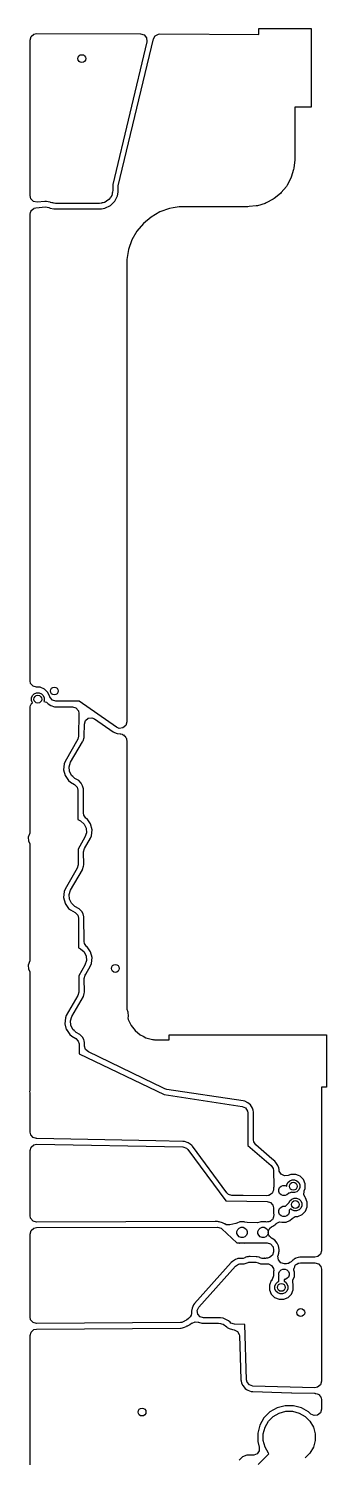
# Model space of a CAD drawing. Extents: x -27.9 to 25.2, y -6.7 to 48.3.
# Drawn here: x 19.56 to 25.24, y 21.01 to 48.29 of the extents above; entities that cross this region are included whole.
import ezdxf

# ---------------------------------------------------------------- set-up
doc = ezdxf.new("R2010")
doc.units = 0
doc.layers.add('BLACK', color=7, linetype='CONTINUOUS')

msp = doc.modelspace()

# ---------------------------------------------------------------- linework, layer by layer
at = {"layer": 'BLACK', "linetype": 'CONTINUOUS'}
for p, q in [((23.952171, 48.174898), (23.952171, 48.285042)), ((23.952171, 48.285042), (24.952171, 48.285042)), ((24.952171, 48.285042), (24.952171, 46.785042)), ((19.584832, 48.066193), (19.604517, 48.133232)), ((19.584832, 45.095068), (19.584832, 48.066193)), ((19.604517, 48.133232), (19.657321, 48.178987)), ((19.657321, 48.178987), (19.709276, 48.190192)), ((19.709276, 48.190192), (21.696319, 48.183029)), ((21.816467, 48.030176), (21.165677, 45.310211)), ((21.269833, 45.285267), (21.940085, 48.086573)), ((21.696319, 48.183029), (21.763286, 48.163103)), ((21.763286, 48.163103), (21.80885, 48.110135)), ((21.80885, 48.110135), (21.818544, 48.040941)), ((21.818544, 48.040941), (21.816467, 48.030176)), ((21.940085, 48.086573), (21.974827, 48.147188)), ((21.974827, 48.147188), (22.036828, 48.1794)), ((22.036828, 48.1794), (22.061119, 48.181714)), ((22.061119, 48.181714), (23.952171, 48.174898)), ((24.952171, 46.785042), (24.639205, 46.785042)), ((24.639205, 46.785042), (24.639205, 45.78819)), ((24.618365, 45.594929), (24.574262, 45.449565)), ((24.623108, 45.618768), (24.618365, 45.594929)), ((24.638607, 45.776028), (24.623108, 45.618768)), ((24.639205, 45.78819), (24.638607, 45.776028)), ((21.165672, 45.310185), (21.164332, 45.302658)), ((21.164332, 45.302658), (21.164332, 45.196502)), ((21.165677, 45.310211), (21.165672, 45.310185)), ((21.266431, 45.25643), (21.269833, 45.285267)), ((24.493347, 45.293139), (24.479843, 45.272929)), ((24.56496, 45.42711), (24.493347, 45.293139)), ((24.574262, 45.449565), (24.56496, 45.42711)), ((19.601686, 45.032652), (19.584832, 45.095068)), ((19.65244, 44.984633), (19.601686, 45.032652)), ((21.091109, 45.019725), (21.047932, 44.990876)), ((21.119954, 45.062897), (21.091109, 45.019725)), ((21.125569, 45.070759), (21.119954, 45.062897)), ((21.126551, 45.072769), (21.125569, 45.070759)), ((21.145302, 45.100831), (21.126551, 45.072769)), ((21.15166, 45.1328), (21.145302, 45.100831)), ((21.155685, 45.145823), (21.15166, 45.1328)), ((21.158035, 45.161951), (21.155685, 45.145823)), ((21.158365, 45.166504), (21.158035, 45.161951)), ((21.164332, 45.196502), (21.158365, 45.166504)), ((21.204852, 44.989077), (21.230699, 45.041948)), ((21.230699, 45.041948), (21.256461, 45.094646)), ((21.256461, 45.094646), (21.266432, 45.163083)), ((21.266432, 45.163083), (21.266431, 45.25643)), ((24.228651, 45.028445), (24.094684, 44.956833)), ((24.24886, 45.041948), (24.228651, 45.028445)), ((24.366286, 45.138318), (24.24886, 45.041948)), ((24.383474, 45.155505), (24.366286, 45.138318)), ((24.479843, 45.272929), (24.383474, 45.155505)), ((19.584832, 44.738216), (19.585622, 44.740909)), ((19.58495, 44.743635), (19.59541, 44.774242)), ((19.585622, 44.740909), (19.58495, 44.743635)), ((19.59541, 44.774242), (19.604517, 44.805255)), ((19.604517, 44.805255), (19.606637, 44.807093)), ((19.606637, 44.807093), (19.607546, 44.80975)), ((19.607546, 44.80975), (19.632895, 44.829846)), ((19.632895, 44.829846), (19.657321, 44.85101)), ((19.721098, 44.971676), (19.65244, 44.984633)), ((19.657321, 44.85101), (19.660769, 44.851942)), ((19.660769, 44.851942), (19.662299, 44.853154)), ((19.662299, 44.853154), (19.696558, 44.861607)), ((19.696558, 44.861607), (19.878485, 44.879693)), ((19.867887, 44.986269), (19.721098, 44.971676)), ((19.897424, 44.985105), (19.867887, 44.986269)), ((19.878485, 44.879693), (19.945211, 44.867702)), ((19.89743, 44.985104), (19.897424, 44.985105)), ((19.964142, 44.973116), (19.89743, 44.985104)), ((19.945211, 44.867702), (19.972476, 44.854373)), ((19.964155, 44.973113), (19.964142, 44.973116)), ((19.970347, 44.971087), (19.964155, 44.973113)), ((19.978661, 44.965532), (19.970347, 44.971087)), ((19.972476, 44.854373), (20.040913, 44.844402)), ((20.003144, 44.960662), (19.978661, 44.965532)), ((20.023225, 44.955211), (20.003144, 44.960662)), ((20.038364, 44.953005), (20.023225, 44.955211)), ((20.039777, 44.952799), (20.038364, 44.953005)), ((20.044335, 44.952469), (20.039777, 44.952799)), ((20.040913, 44.844402), (20.94775, 44.844403)), ((20.074332, 44.946502), (20.044335, 44.952469)), ((20.914332, 44.946502), (20.074332, 44.946502)), ((20.944329, 44.952469), (20.914332, 44.946502)), ((20.948884, 44.952799), (20.944329, 44.952469)), ((20.94775, 44.844403), (21.016188, 44.854373)), ((20.965012, 44.955149), (20.948884, 44.952799)), ((20.979831, 44.959531), (20.965012, 44.955149)), ((21.010003, 44.965532), (20.979831, 44.959531)), ((21.038068, 44.984285), (21.010003, 44.965532)), ((21.016188, 44.854373), (21.121758, 44.905983)), ((21.040076, 44.985266), (21.038068, 44.984285)), ((21.047932, 44.990876), (21.040076, 44.985266)), ((21.121758, 44.905983), (21.204851, 44.989076)), ((21.204851, 44.989076), (21.204852, 44.989077)), ((22.06498, 44.783234), (21.89823, 44.686955)), ((22.064985, 44.783236), (22.06498, 44.783234)), ((22.245916, 44.8491), (22.064985, 44.783236)), ((22.245918, 44.849101), (22.245916, 44.8491)), ((22.24592, 44.849101), (22.245918, 44.849101)), ((22.316815, 44.861607), (22.24592, 44.849101)), ((22.435541, 44.882551), (22.316815, 44.861607)), ((22.435544, 44.882551), (22.435541, 44.882551)), ((22.499937, 44.882558), (22.435544, 44.882551)), ((22.500258, 44.882588), (22.499937, 44.882558)), ((22.53182, 44.882588), (22.500258, 44.882588)), ((22.558749, 44.88259), (22.53182, 44.882588)), ((22.558752, 44.882588), (22.558749, 44.88259)), ((23.733633, 44.882588), (22.558752, 44.882588)), ((23.745793, 44.883186), (23.733633, 44.882588)), ((23.76833, 44.885408), (23.745793, 44.883186)), ((23.903024, 44.898683), (23.76833, 44.885408)), ((23.926862, 44.903426), (23.903024, 44.898683)), ((24.072229, 44.94753), (23.926862, 44.903426)), ((24.094684, 44.956833), (24.072229, 44.94753)), ((19.584832, 35.832602), (19.584832, 44.738216)), ((21.750723, 44.563182), (21.626954, 44.415688)), ((21.750729, 44.563188), (21.750723, 44.563182)), ((21.898226, 44.686953), (21.750729, 44.563188)), ((21.89823, 44.686955), (21.898226, 44.686953)), ((21.530667, 44.248935), (21.464797, 44.068001)), ((21.530668, 44.248937), (21.530667, 44.248935)), ((21.626954, 44.415688), (21.530668, 44.248937)), ((21.464797, 44.068), (21.431341, 43.878381)), ((21.464797, 44.068001), (21.464797, 44.068)), ((21.43133, 43.782087), (21.431325, 43.738346)), ((21.431325, 43.738346), (21.43133, 43.738309)), ((21.431332, 43.802085), (21.43133, 43.802079)), ((21.43133, 43.802079), (21.43133, 43.782113)), ((21.43133, 43.782113), (21.43133, 43.782087)), ((21.43133, 43.738309), (21.43133, 35.046436)), ((21.431341, 43.878377), (21.431332, 43.802085)), ((21.431341, 43.878381), (21.431341, 43.87838)), ((21.431341, 43.87838), (21.431341, 43.878377)), ((19.596038, 35.781091), (19.584832, 35.832602)), ((19.641793, 35.728287), (19.596038, 35.781091)), ((19.611734, 35.505888), (19.630398, 35.550948)), ((19.611734, 35.457116), (19.611734, 35.505888)), ((19.630398, 35.550948), (19.664886, 35.585436)), ((19.708832, 35.708602), (19.641793, 35.728287)), ((19.664886, 35.585436), (19.709946, 35.6041)), ((19.779505, 35.708602), (19.708832, 35.708602)), ((19.709946, 35.6041), (19.758718, 35.6041)), ((19.758718, 35.6041), (19.803778, 35.585436)), ((19.779506, 35.708602), (19.779505, 35.708602)), ((19.862974, 35.674028), (19.779506, 35.708602)), ((19.803778, 35.585436), (19.838266, 35.550948)), ((19.838266, 35.550948), (19.85693, 35.505888)), ((19.85693, 35.505888), (19.85693, 35.457116)), ((19.926858, 35.610144), (19.862974, 35.674028)), ((19.961432, 35.526675), (19.926858, 35.610144)), ((19.965005, 35.518049), (19.961432, 35.526675)), ((19.966772, 35.513991), (19.965005, 35.518049)), ((20.012527, 35.461187), (19.966772, 35.513991)), ((19.584832, 35.317502), (19.587382, 35.326188)), ((19.584832, 32.932267), (19.584832, 35.317502)), ((19.586094, 35.335149), (19.597072, 35.35919)), ((19.587382, 35.326188), (19.586094, 35.335149)), ((19.597072, 35.35919), (19.604517, 35.384541)), ((19.604517, 35.384541), (19.611357, 35.390469)), ((19.611357, 35.390469), (19.615119, 35.398705)), ((19.630398, 35.412056), (19.611734, 35.457116)), ((19.615119, 35.398705), (19.632547, 35.409907)), ((19.632547, 35.409907), (19.630398, 35.412056)), ((19.85693, 35.457116), (19.848378, 35.43647)), ((19.848378, 35.43647), (19.89828, 35.421817)), ((19.89828, 35.421817), (19.924955, 35.398703)), ((19.924955, 35.398703), (19.931582, 35.391055)), ((19.931582, 35.391055), (19.931583, 35.391054)), ((19.931583, 35.391054), (19.931586, 35.391051)), ((19.931586, 35.391051), (19.982353, 35.358426)), ((19.982353, 35.358426), (20.049392, 35.338741)), ((20.079566, 35.441502), (20.012527, 35.461187)), ((20.049392, 35.338741), (20.079566, 35.334402)), ((20.521832, 35.441502), (20.079566, 35.441502)), ((20.079566, 35.334402), (20.394746, 35.334402)), ((20.394746, 35.334402), (20.461785, 35.314717)), ((20.461785, 35.314717), (20.50754, 35.261913)), ((20.50754, 35.261913), (20.518735, 35.208752)), ((20.518735, 35.208752), (20.512982, 34.776441)), ((20.521833, 35.441502), (20.521832, 35.441502)), ((21.236548, 34.944623), (20.521833, 35.441502)), ((20.620073, 34.775016), (20.623134, 35.005069)), ((20.623134, 35.005069), (20.643709, 35.071839)), ((20.643709, 35.071839), (20.697117, 35.116887)), ((20.697117, 35.116887), (20.766402, 35.125909)), ((20.766402, 35.125909), (20.817903, 35.105231)), ((20.817903, 35.105231), (21.175413, 34.856686)), ((21.289683, 34.923698), (21.236548, 34.944623)), ((21.358841, 34.933642), (21.289683, 34.923698)), ((21.411645, 34.979397), (21.358841, 34.933642)), ((21.43133, 35.046436), (21.411645, 34.979397)), ((20.49638, 34.716092), (20.252891, 34.294352)), ((20.36047, 34.276486), (20.58547, 34.666198)), ((20.512982, 34.776441), (20.49638, 34.716092)), ((20.58547, 34.666198), (20.59539, 34.67751)), ((20.59539, 34.67751), (20.599644, 34.687684)), ((20.599644, 34.687684), (20.616246, 34.748033)), ((20.616246, 34.748033), (20.620073, 34.775016)), ((21.175413, 34.856686), (21.197305, 34.844972)), ((21.197305, 34.844972), (21.25044, 34.824047)), ((21.25044, 34.824047), (21.304926, 34.817688)), ((21.304926, 34.817688), (21.318681, 34.819666)), ((21.318681, 34.819666), (21.342515, 34.812613)), ((21.342515, 34.812613), (21.356698, 34.803456)), ((21.356698, 34.803456), (21.372964, 34.798916)), ((21.372964, 34.798916), (21.385446, 34.784896)), ((21.385446, 34.784896), (21.401214, 34.774715)), ((21.401214, 34.774715), (21.408196, 34.759341)), ((21.408196, 34.759341), (21.419423, 34.74673)), ((21.419423, 34.74673), (21.424803, 34.722774)), ((21.424803, 34.722774), (21.430105, 34.711099)), ((21.430105, 34.711099), (21.429049, 34.703866)), ((21.429049, 34.703866), (21.43133, 34.69371)), ((21.43133, 34.69371), (21.43133, 34.351894)), ((20.234496, 34.249949), (20.224443, 34.135039)), ((20.224443, 34.135039), (20.254298, 34.023617)), ((20.234498, 34.249957), (20.234496, 34.249949)), ((20.252881, 34.294333), (20.234498, 34.249957)), ((20.252891, 34.294352), (20.252881, 34.294333)), ((20.33225, 34.193355), (20.36047, 34.276486)), ((20.337992, 34.105752), (20.33225, 34.193355)), ((20.376821, 34.027015), (20.337992, 34.105752)), ((21.43133, 34.351894), (21.436414, 34.274329)), ((21.436414, 34.274329), (21.43133, 34.259353)), ((21.43133, 34.259353), (21.43133, 31.909554)), ((20.254298, 34.023617), (20.320463, 33.929124)), ((20.320463, 33.929124), (20.358579, 33.899875)), ((20.358579, 33.899875), (20.437274, 33.854441)), ((20.400884, 34.005913), (20.376821, 34.027015)), ((20.411475, 33.994628), (20.400884, 34.005913)), ((20.415746, 33.992879), (20.411475, 33.994628)), ((20.442826, 33.969131), (20.415746, 33.992879)), ((20.437274, 33.854441), (20.485489, 33.803874)), ((20.516405, 33.92665), (20.442826, 33.969131)), ((20.562999, 33.877783), (20.516405, 33.92665)), ((20.563004, 33.877777), (20.562999, 33.877783)), ((20.589735, 33.828433), (20.563004, 33.877777)), ((20.589735, 33.828432), (20.589735, 33.828433)), ((20.603509, 33.769963), (20.589735, 33.828432)), ((20.485489, 33.803874), (20.499263, 33.745405)), ((20.499263, 33.745405), (20.496831, 33.562655)), ((20.496831, 33.562655), (20.498771, 33.186274)), ((20.606354, 33.74398), (20.603509, 33.769963)), ((20.60394, 33.561163), (20.603948, 33.563237)), ((20.60524, 33.308877), (20.60394, 33.561163)), ((20.603948, 33.563237), (20.606354, 33.74398)), ((20.612548, 33.267574), (20.60524, 33.308877)), ((20.498771, 33.186274), (20.550838, 33.156213)), ((20.550838, 33.156213), (20.616843, 33.098329)), ((20.653749, 33.211147), (20.612548, 33.267574)), ((20.616843, 33.098329), (20.655672, 33.019592)), ((20.673201, 33.19622), (20.653749, 33.211147)), ((20.655672, 33.019592), (20.661414, 32.931989)), ((20.739365, 33.101729), (20.673201, 33.19622)), ((20.76922, 32.990306), (20.739365, 33.101729)), ((19.55725, 32.851015), (19.584832, 32.932267)), ((19.562992, 32.763412), (19.55725, 32.851015)), ((19.584832, 32.719126), (19.562992, 32.763412)), ((20.633194, 32.848858), (20.501684, 32.621077)), ((20.625665, 32.63162), (20.740774, 32.830995)), ((20.661414, 32.931989), (20.633194, 32.848858)), ((20.740774, 32.830995), (20.740777, 32.831)), ((20.740777, 32.831), (20.759167, 32.875392)), ((20.759167, 32.875392), (20.76922, 32.990306)), ((19.584832, 30.489927), (19.584832, 32.719126)), ((20.501684, 32.621077), (20.503239, 32.3195)), ((20.609054, 32.568981), (20.625665, 32.63162)), ((20.610338, 32.320052), (20.609054, 32.568981)), ((20.486629, 32.256862), (20.252885, 31.852)), ((20.36047, 31.834146), (20.58547, 32.223858)), ((20.503239, 32.3195), (20.486629, 32.256862)), ((20.58547, 32.223858), (20.589983, 32.229005)), ((20.589983, 32.229005), (20.590151, 32.229411)), ((20.590151, 32.229411), (20.606761, 32.292049)), ((20.606761, 32.292049), (20.610338, 32.320052)), ((20.234496, 31.807609), (20.224443, 31.692699)), ((20.224443, 31.692699), (20.253372, 31.584733)), ((20.234498, 31.807617), (20.234496, 31.807609)), ((20.252881, 31.851993), (20.234498, 31.807617)), ((20.252885, 31.852), (20.252881, 31.851993)), ((20.33225, 31.751015), (20.36047, 31.834146)), ((20.337992, 31.663412), (20.33225, 31.751015)), ((20.376821, 31.584675), (20.337992, 31.663412)), ((21.43133, 31.909554), (21.436414, 31.831989)), ((21.436414, 31.831989), (21.43133, 31.817013)), ((21.43133, 31.817013), (21.43133, 29.561293)), ((20.253372, 31.584733), (20.254299, 31.581275)), ((20.254299, 31.581275), (20.320463, 31.486784)), ((20.320463, 31.486784), (20.358583, 31.457533)), ((20.358583, 31.457533), (20.446496, 31.406777)), ((20.400878, 31.563578), (20.376821, 31.584675)), ((20.411471, 31.552291), (20.400878, 31.563578)), ((20.415744, 31.550541), (20.411471, 31.552291)), ((20.442826, 31.526791), (20.415744, 31.550541)), ((20.525629, 31.478985), (20.442826, 31.526791)), ((20.446496, 31.406777), (20.494711, 31.356211)), ((20.572223, 31.430119), (20.525629, 31.478985)), ((20.598727, 31.381729), (20.572223, 31.430119)), ((20.61251, 31.325547), (20.598727, 31.381729)), ((20.494711, 31.356211), (20.508494, 31.300029)), ((20.508494, 31.300029), (20.511398, 30.736644)), ((20.615593, 31.300581), (20.61251, 31.325547)), ((20.617777, 30.876773), (20.615593, 31.300581)), ((20.61788, 30.856842), (20.617777, 30.876773)), ((20.625188, 30.815536), (20.61788, 30.856842)), ((20.511398, 30.736644), (20.550838, 30.713873)), ((20.550838, 30.713873), (20.616843, 30.655989)), ((20.616843, 30.655989), (20.655672, 30.577252)), ((20.666388, 30.759108), (20.625188, 30.815536)), ((20.655672, 30.577252), (20.661414, 30.489649)), ((20.673201, 30.75388), (20.666388, 30.759108)), ((20.739365, 30.659389), (20.673201, 30.75388)), ((20.76922, 30.547966), (20.739365, 30.659389)), ((19.55725, 30.408675), (19.584832, 30.489927)), ((19.562992, 30.321072), (19.55725, 30.408675)), ((19.584832, 30.276786), (19.562992, 30.321072)), ((20.633194, 30.406518), (20.514162, 30.200349)), ((20.661414, 30.489649), (20.633194, 30.406518)), ((20.651013, 30.233184), (20.740777, 30.38866)), ((20.740777, 30.38866), (20.742008, 30.39163)), ((20.742008, 30.39163), (20.759165, 30.433048)), ((20.759165, 30.433048), (20.759167, 30.433052)), ((20.759167, 30.433052), (20.76922, 30.547966)), ((19.584832, 28.008622), (19.584832, 30.276786)), ((20.514162, 30.200349), (20.515761, 29.890227)), ((20.621532, 30.148255), (20.638143, 30.210893)), ((20.62286, 29.890779), (20.621532, 30.148255)), ((20.638143, 30.210893), (20.651013, 30.233184)), ((20.499151, 29.827589), (20.277885, 29.44434)), ((20.38547, 29.426486), (20.603926, 29.804864)), ((20.515761, 29.890227), (20.499151, 29.827589)), ((20.603926, 29.804864), (20.619283, 29.862776)), ((20.619283, 29.862776), (20.62286, 29.890779)), ((21.43133, 29.561293), (21.455672, 29.511932)), ((21.455672, 29.511932), (21.461414, 29.424329)), ((20.259496, 29.399949), (20.249443, 29.285039)), ((20.249443, 29.285039), (20.278035, 29.178332)), ((20.259498, 29.399957), (20.259496, 29.399949)), ((20.277881, 29.444333), (20.259498, 29.399957)), ((20.277885, 29.44434), (20.277881, 29.444333)), ((20.35725, 29.343355), (20.38547, 29.426486)), ((20.362992, 29.255752), (20.35725, 29.343355)), ((20.401821, 29.177015), (20.362992, 29.255752)), ((21.461414, 29.424329), (21.453225, 29.400207)), ((21.453225, 29.400207), (21.46031, 29.368386)), ((21.46031, 29.368386), (21.460311, 29.368383)), ((21.460311, 29.368383), (21.460312, 29.368381)), ((21.460312, 29.368381), (21.513691, 29.254463)), ((21.513691, 29.254463), (21.590555, 29.154871)), ((20.278035, 29.178332), (20.279299, 29.173615)), ((20.279299, 29.173615), (20.345463, 29.079124)), ((20.345463, 29.079124), (20.383583, 29.049873)), ((20.383583, 29.049873), (20.458869, 29.006407)), ((20.425878, 29.155918), (20.401821, 29.177015)), ((20.436471, 29.144631), (20.425878, 29.155918)), ((20.440743, 29.142882), (20.436471, 29.144631)), ((20.467826, 29.119131), (20.440743, 29.142882)), ((20.458869, 29.006407), (20.507084, 28.955841)), ((20.538002, 29.078615), (20.467826, 29.119131)), ((20.507084, 28.955841), (20.520867, 28.89966)), ((20.584596, 29.029749), (20.538002, 29.078615)), ((20.6111, 28.981359), (20.584596, 29.029749)), ((20.616671, 28.95865), (20.6111, 28.981359)), ((20.624884, 28.925172), (20.616671, 28.95865)), ((20.627966, 28.900214), (20.624884, 28.925172)), ((21.590555, 29.154871), (21.687229, 29.074367)), ((21.687229, 29.074367), (21.687233, 29.074365)), ((21.687233, 29.074365), (21.687236, 29.074363)), ((21.687236, 29.074363), (21.743159, 29.045585)), ((21.743159, 29.045585), (21.799089, 29.016802)), ((21.799089, 29.016802), (21.920788, 28.984927)), ((21.920788, 28.984927), (21.932092, 28.984495)), ((21.932092, 28.984495), (21.952016, 28.980126)), ((21.952016, 28.980126), (21.952362, 28.981864)), ((21.952362, 28.981864), (21.964339, 28.979481)), ((21.964339, 28.979481), (21.964341, 28.979481)), ((21.964341, 28.979481), (22.244777, 28.979481)), ((22.244777, 28.979481), (22.244777, 29.076232)), ((22.244777, 29.076232), (25.244777, 29.076232)), ((25.244777, 29.076232), (25.244777, 28.076232)), ((20.520867, 28.89966), (20.521831, 28.712673)), ((20.521831, 28.712673), (20.521832, 28.712672)), ((20.521832, 28.712672), (22.144332, 27.931502)), ((20.627966, 28.900208), (20.627966, 28.900214)), ((20.628186, 28.85762), (20.627966, 28.900208)), ((20.646529, 28.793351), (20.628186, 28.85762)), ((20.698393, 28.746533), (20.646529, 28.793351)), ((21.948206, 28.144796), (20.698393, 28.746533)), ((22.095428, 28.073914), (21.948206, 28.144796)), ((19.58225, 28.001015), (19.584832, 28.008622)), ((19.584832, 27.961623), (19.58225, 28.001015)), ((19.584832, 27.218442), (19.584832, 27.961623)), ((22.15934, 28.043143), (22.095428, 28.073914)), ((22.144332, 27.931502), (23.638726, 27.707343)), ((22.194737, 28.03224), (22.15934, 28.043143)), ((23.654606, 27.81326), (22.194737, 28.03224)), ((25.150646, 28.073914), (25.150215, 24.952461)), ((25.244777, 28.076232), (25.150532, 28.076232)), ((25.150532, 28.076232), (25.150646, 28.073914)), ((23.638726, 27.707343), (23.702104, 27.677932)), ((23.654628, 27.813255), (23.654606, 27.81326)), ((23.683802, 27.804495), (23.654628, 27.813255)), ((23.683806, 27.804494), (23.683802, 27.804495)), ((23.747184, 27.775083), (23.683806, 27.804494)), ((23.702104, 27.677932), (23.73952, 27.618925)), ((23.73952, 27.618925), (23.744332, 27.584715)), ((23.744332, 27.584715), (23.744332, 26.961502)), ((23.747185, 27.775082), (23.747184, 27.775083)), ((23.747187, 27.775081), (23.747185, 27.775082)), ((23.792553, 27.735285), (23.747187, 27.775081)), ((23.829969, 27.676278), (23.792553, 27.735285)), ((23.845576, 27.633843), (23.829969, 27.676278)), ((23.850388, 27.599633), (23.845576, 27.633843)), ((23.85108, 27.589741), (23.850388, 27.599633)), ((23.851431, 27.584735), (23.85108, 27.589741)), ((23.851432, 27.58471), (23.851431, 27.584735)), ((23.851432, 27.067793), (23.851432, 27.58471)), ((19.597971, 27.162891), (19.584832, 27.218442)), ((19.645603, 27.111774), (19.597971, 27.162891)), ((19.709903, 27.095391), (19.645603, 27.111774)), ((19.709888, 27.094592), (19.709903, 27.095391)), ((19.713301, 27.094526), (19.709888, 27.094592)), ((19.71331, 27.094523), (19.713301, 27.094526)), ((19.713344, 27.094525), (19.71331, 27.094523)), ((21.985904, 27.049965), (19.713344, 27.094525)), ((22.505355, 27.039779), (21.985904, 27.049965)), ((22.505359, 27.039779), (22.505355, 27.039779)), ((22.505364, 27.039778), (22.505359, 27.039779)), ((22.535433, 27.034851), (22.505364, 27.039778)), ((22.535443, 27.034849), (22.535433, 27.034851)), ((22.602072, 27.013858), (22.535443, 27.034849)), ((22.602082, 27.013853), (22.602072, 27.013858)), ((22.643909, 26.989116), (22.602082, 27.013853)), ((23.856644, 27.03222), (23.851432, 27.067793)), ((23.894734, 26.973645), (23.856644, 27.03222)), ((19.584832, 26.863469), (19.604517, 26.930508)), ((19.584832, 25.623206), (19.584832, 26.863469)), ((19.604517, 26.930508), (19.657321, 26.976263)), ((19.657321, 26.976263), (19.71126, 26.987445)), ((19.71126, 26.987445), (22.503255, 26.9327)), ((22.503255, 26.9327), (22.569895, 26.911705)), ((22.569895, 26.911705), (22.600601, 26.882347)), ((22.600601, 26.882347), (23.324331, 25.901502)), ((22.643909, 26.989115), (22.643909, 26.989116)), ((22.674607, 26.959765), (22.643909, 26.989115)), ((22.67461, 26.959762), (22.674607, 26.959765)), ((22.686779, 26.945937), (22.67461, 26.959762)), ((23.342165, 26.057716), (22.686779, 26.945937)), ((23.744332, 26.961502), (24.191904, 26.577869)), ((24.203514, 26.708976), (23.894734, 26.973645)), ((24.191904, 26.577869), (24.229994, 26.519294)), ((24.261604, 26.659185), (24.203514, 26.708976)), ((24.229994, 26.519294), (24.235191, 26.485628)), ((24.235191, 26.485628), (24.239792, 26.186563)), ((24.28169, 26.636255), (24.261604, 26.659185)), ((24.31978, 26.57768), (24.28169, 26.636255)), ((24.33584, 26.535633), (24.31978, 26.57768)), ((24.341037, 26.501967), (24.33584, 26.535633)), ((24.34193, 26.491392), (24.341037, 26.501967)), ((24.345342, 26.471162), (24.34193, 26.491392)), ((24.380994, 26.411073), (24.345342, 26.471162)), ((24.378775, 26.184649), (24.414823, 26.199581)), ((24.443473, 26.379798), (24.380994, 26.411073)), ((24.414823, 26.199581), (24.453841, 26.199581)), ((24.512943, 26.387267), (24.443473, 26.379798)), ((24.453841, 26.199581), (24.489889, 26.184649)), ((24.490632, 26.207382), (24.509296, 26.252442)), ((24.490632, 26.183906), (24.490632, 26.207382)), ((24.509296, 26.252442), (24.543784, 26.28693)), ((24.568055, 26.410096), (24.512943, 26.387267)), ((24.543784, 26.28693), (24.588844, 26.305594)), ((24.568057, 26.410096), (24.568055, 26.410096)), ((24.658403, 26.410096), (24.568057, 26.410096)), ((24.588844, 26.305594), (24.637616, 26.305594)), ((24.637616, 26.305594), (24.682676, 26.28693)), ((24.658404, 26.410096), (24.658403, 26.410096)), ((24.713517, 26.387267), (24.658404, 26.410096)), ((24.682676, 26.28693), (24.717164, 26.252442)), ((24.741872, 26.375522), (24.713517, 26.387267)), ((24.717164, 26.252442), (24.735828, 26.207382)), ((24.735828, 26.207382), (24.735828, 26.15861)), ((24.805756, 26.311638), (24.741872, 26.375522)), ((24.84033, 26.228169), (24.805756, 26.311638)), ((24.84033, 26.137823), (24.84033, 26.228169)), ((23.373774, 26.027758), (23.342165, 26.057716)), ((23.440595, 26.007346), (23.373774, 26.027758)), ((23.609791, 26.005507), (23.440595, 26.007346)), ((23.614823, 26.003423), (23.609791, 26.005507)), ((23.653841, 26.003423), (23.614823, 26.003423)), ((23.657617, 26.004988), (23.653841, 26.003423)), ((24.106884, 26.000104), (23.657617, 26.004988)), ((24.132572, 26.005547), (24.106884, 26.000104)), ((24.145345, 26.005781), (24.132572, 26.005547)), ((24.150752, 26.009399), (24.145345, 26.005781)), ((24.159743, 26.011303), (24.150752, 26.009399)), ((24.18054, 26.029325), (24.159743, 26.011303)), ((24.20342, 26.044629), (24.18054, 26.029325)), ((24.206572, 26.051881), (24.20342, 26.044629)), ((24.212547, 26.057058), (24.206572, 26.051881)), ((24.2203, 26.083464), (24.212547, 26.057058)), ((24.231273, 26.108706), (24.2203, 26.083464)), ((24.232232, 26.116373), (24.231273, 26.108706)), ((24.23677, 26.15266), (24.232232, 26.141702)), ((24.232232, 26.141702), (24.232232, 26.116373)), ((24.238848, 26.169265), (24.23677, 26.15266)), ((24.239792, 26.186563), (24.238848, 26.169265)), ((24.336253, 26.121011), (24.351185, 26.157059)), ((24.336253, 26.081993), (24.336253, 26.121011)), ((24.351185, 26.045945), (24.336253, 26.081993)), ((24.351185, 26.157059), (24.378775, 26.184649)), ((24.378775, 26.018355), (24.351185, 26.045945)), ((24.414823, 26.003423), (24.378775, 26.018355)), ((24.453841, 26.003423), (24.414823, 26.003423)), ((24.489889, 26.018355), (24.453841, 26.003423)), ((24.489889, 26.184649), (24.490632, 26.183906)), ((24.517479, 26.045945), (24.489889, 26.018355)), ((24.519449, 26.050702), (24.517479, 26.045945)), ((24.531736, 26.050702), (24.519449, 26.050702)), ((24.551176, 26.054569), (24.531736, 26.050702)), ((24.54792, 25.902967), (24.582408, 25.937455)), ((24.567657, 26.065581), (24.551176, 26.054569)), ((24.570197, 26.068122), (24.567657, 26.065581)), ((24.588844, 26.060398), (24.570197, 26.068122)), ((24.582408, 25.937455), (24.627468, 25.956119)), ((24.637616, 26.060398), (24.588844, 26.060398)), ((24.627468, 25.956119), (24.67624, 25.956119)), ((24.682676, 26.079062), (24.637616, 26.060398)), ((24.67624, 25.956119), (24.7213, 25.937455)), ((24.717164, 26.11355), (24.682676, 26.079062)), ((24.735828, 26.15861), (24.717164, 26.11355)), ((24.7213, 25.937455), (24.755788, 25.902967)), ((24.815168, 26.019213), (24.820152, 26.088905)), ((24.839925, 25.973874), (24.815168, 26.019213)), ((24.820152, 26.088905), (24.821752, 26.092975)), ((24.821752, 26.092975), (24.84033, 26.137823)), ((24.837595, 25.972317), (24.839925, 25.973874)), ((24.844379, 25.962164), (24.837595, 25.972317)), ((24.84438, 25.962163), (24.844379, 25.962164)), ((24.878954, 25.878694), (24.84438, 25.962163)), ((23.324331, 25.901502), (23.334982, 25.901387)), ((23.334982, 25.901387), (24.112571, 25.892935)), ((24.112571, 25.892935), (24.17939, 25.872523)), ((24.17939, 25.872523), (24.224569, 25.819225)), ((24.224569, 25.819225), (24.235188, 25.771794)), ((24.235688, 25.750047), (24.232232, 25.741702)), ((24.232232, 25.741702), (24.232232, 25.661302)), ((24.232232, 25.661302), (24.238053, 25.647248)), ((24.235188, 25.771794), (24.235688, 25.750047)), ((24.238053, 25.647248), (24.238587, 25.624066)), ((24.336253, 25.721011), (24.351185, 25.757059)), ((24.336253, 25.681993), (24.336253, 25.721011)), ((24.351185, 25.645945), (24.336253, 25.681993)), ((24.351185, 25.757059), (24.378775, 25.784649)), ((24.378775, 25.618355), (24.351185, 25.645945)), ((24.378775, 25.784649), (24.414823, 25.799581)), ((24.414823, 25.799581), (24.453841, 25.799581)), ((24.453841, 25.799581), (24.458598, 25.797611)), ((24.458598, 25.797611), (24.528335, 25.867347)), ((24.517479, 25.645945), (24.489889, 25.618355)), ((24.532411, 25.681993), (24.517479, 25.645945)), ((24.528335, 25.867347), (24.535014, 25.871811)), ((24.558333, 25.753662), (24.53044, 25.725769)), ((24.53044, 25.725769), (24.532411, 25.721011)), ((24.532411, 25.721011), (24.532411, 25.681993)), ((24.535014, 25.871811), (24.54792, 25.902967)), ((24.582408, 25.729587), (24.558333, 25.753662)), ((24.627468, 25.710923), (24.582408, 25.729587)), ((24.67624, 25.710923), (24.627468, 25.710923)), ((24.7213, 25.729587), (24.67624, 25.710923)), ((24.755788, 25.764075), (24.7213, 25.729587)), ((24.755788, 25.902967), (24.774452, 25.857907)), ((24.774452, 25.809135), (24.755788, 25.764075)), ((24.774452, 25.857907), (24.774452, 25.809135)), ((24.780496, 25.640995), (24.84438, 25.704879)), ((24.84438, 25.704879), (24.878954, 25.788348)), ((24.878954, 25.788348), (24.878954, 25.878694)), ((19.596176, 25.571392), (19.584832, 25.623206)), ((19.642072, 25.518711), (19.596176, 25.571392)), ((19.604517, 25.335143), (19.657321, 25.380898)), ((19.709164, 25.499206), (19.642072, 25.518711)), ((19.657321, 25.380898), (19.708495, 25.392103)), ((19.708495, 25.392103), (23.165107, 25.401371)), ((23.122906, 25.508359), (19.709164, 25.499206)), ((23.16482, 25.508471), (23.122906, 25.508359)), ((23.164822, 25.508471), (23.16482, 25.508471)), ((23.184944, 25.505633), (23.164822, 25.508471)), ((23.165107, 25.401371), (23.232196, 25.381866)), ((23.195007, 25.504213), (23.184944, 25.505633)), ((23.262096, 25.484708), (23.195007, 25.504213)), ((23.232196, 25.381866), (23.250242, 25.367837)), ((23.262098, 25.484707), (23.262096, 25.484708)), ((23.262101, 25.484706), (23.262098, 25.484707)), ((23.297926, 25.466423), (23.262101, 25.484706)), ((23.302874, 25.463277), (23.297926, 25.466423)), ((23.303346, 25.46402), (23.302874, 25.463277)), ((23.330437, 25.44923), (23.303346, 25.46402)), ((23.400208, 25.445526), (23.330437, 25.44923)), ((23.515967, 25.472943), (23.400208, 25.445526)), ((23.534841, 25.479044), (23.515967, 25.472943)), ((23.594128, 25.503601), (23.534841, 25.479044)), ((23.551185, 25.357059), (23.578775, 25.384649)), ((23.578775, 25.384649), (23.614823, 25.399581)), ((23.59413, 25.503602), (23.594128, 25.503601)), ((23.594132, 25.503602), (23.59413, 25.503602)), ((23.674532, 25.503602), (23.594132, 25.503602)), ((23.614823, 25.399581), (23.653841, 25.399581)), ((23.653841, 25.399581), (23.689889, 25.384649)), ((23.674533, 25.503602), (23.674532, 25.503602)), ((23.68601, 25.498848), (23.674533, 25.503602)), ((23.731582, 25.489424), (23.68601, 25.498848)), ((23.689889, 25.384649), (23.717479, 25.357059)), ((23.926204, 25.486475), (23.731582, 25.489424)), ((23.975531, 25.495898), (23.926204, 25.486475)), ((23.951185, 25.357059), (23.978775, 25.384649)), ((23.994132, 25.503602), (23.975531, 25.495898)), ((23.978775, 25.384649), (24.014823, 25.399581)), ((24.074532, 25.503602), (23.994132, 25.503602)), ((24.014823, 25.399581), (24.053841, 25.399581)), ((24.053841, 25.399581), (24.089889, 25.384649)), ((24.086512, 25.501219), (24.074532, 25.503602)), ((24.086897, 25.503156), (24.086512, 25.501219)), ((24.088132, 25.503111), (24.086897, 25.503156)), ((24.099801, 25.498103), (24.088132, 25.503111)), ((24.089889, 25.384649), (24.117479, 25.357059)), ((24.122384, 25.501882), (24.099801, 25.498103)), ((24.145267, 25.501061), (24.122384, 25.501882)), ((24.156187, 25.507539), (24.145267, 25.501061)), ((24.153497, 25.366158), (24.16283, 25.375164)), ((24.168712, 25.509634), (24.156187, 25.507539)), ((24.16283, 25.375164), (24.167067, 25.383626)), ((24.167067, 25.383626), (24.19455, 25.40577)), ((24.185667, 25.525023), (24.168712, 25.509634)), ((24.205362, 25.536704), (24.185667, 25.525023)), ((24.19455, 25.40577), (24.199907, 25.408949)), ((24.199907, 25.408949), (24.19991, 25.408949)), ((24.19991, 25.408949), (24.210293, 25.415109)), ((24.211047, 25.548059), (24.205362, 25.536704)), ((24.210293, 25.415109), (24.219448, 25.420032)), ((24.22045, 25.556592), (24.211047, 25.548059)), ((24.219448, 25.420032), (24.240692, 25.430329)), ((24.226393, 25.578705), (24.22045, 25.556592)), ((24.236646, 25.599178), (24.226393, 25.578705)), ((24.238587, 25.624066), (24.23529, 25.611803)), ((24.23529, 25.611803), (24.236646, 25.599178)), ((24.240692, 25.430329), (24.240693, 25.430331)), ((24.240693, 25.430331), (24.240695, 25.430331)), ((24.240695, 25.430331), (24.24167, 25.43099)), ((24.24167, 25.43099), (24.259062, 25.443835)), ((24.259062, 25.443835), (24.259995, 25.444586)), ((24.259995, 25.444586), (24.276079, 25.461858)), ((24.276079, 25.461858), (24.283494, 25.469179)), ((24.283494, 25.469179), (24.284451, 25.470048)), ((24.284451, 25.470048), (24.347326, 25.500518)), ((24.347326, 25.500518), (24.391974, 25.499832)), ((24.414823, 25.603423), (24.378775, 25.618355)), ((24.391974, 25.499832), (24.394129, 25.499404)), ((24.394129, 25.499404), (24.394132, 25.499402)), ((24.394132, 25.499402), (24.394135, 25.499402)), ((24.394135, 25.499402), (24.474531, 25.499402)), ((24.453841, 25.603423), (24.414823, 25.603423)), ((24.489889, 25.618355), (24.453841, 25.603423)), ((24.474531, 25.499402), (24.474532, 25.499402)), ((24.474532, 25.499402), (24.548812, 25.53017)), ((24.548812, 25.53017), (24.588744, 25.570102)), ((24.588744, 25.570102), (24.650067, 25.603587)), ((24.650067, 25.603587), (24.676425, 25.606421)), ((24.676425, 25.606421), (24.697025, 25.606421)), ((24.697025, 25.606421), (24.697027, 25.606421)), ((24.697027, 25.606421), (24.780496, 25.640995)), ((19.584832, 25.268104), (19.604517, 25.335143)), ((19.584832, 23.687034), (19.584832, 25.268104)), ((23.250242, 25.367837), (23.534332, 25.101502)), ((23.534332, 25.101502), (23.571361, 25.101502)), ((23.536253, 25.321011), (23.551185, 25.357059)), ((23.536253, 25.281993), (23.536253, 25.321011)), ((23.551185, 25.245945), (23.536253, 25.281993)), ((23.578775, 25.218355), (23.551185, 25.245945)), ((23.571361, 25.101502), (23.580223, 25.0989)), ((23.614823, 25.203423), (23.578775, 25.218355)), ((23.580223, 25.0989), (23.581919, 25.099139)), ((23.581919, 25.099139), (23.581919, 25.099402)), ((23.581919, 25.099402), (23.583793, 25.099402)), ((23.583793, 25.099402), (23.58937, 25.100187)), ((23.58937, 25.100187), (23.593917, 25.099402)), ((23.593917, 25.099402), (23.686745, 25.099402)), ((23.653841, 25.203423), (23.614823, 25.203423)), ((23.689889, 25.218355), (23.653841, 25.203423)), ((23.686745, 25.098575), (23.697303, 25.101502)), ((23.686745, 25.099402), (23.686745, 25.098575)), ((23.717479, 25.245945), (23.689889, 25.218355)), ((23.697303, 25.101502), (23.971361, 25.101502)), ((23.717479, 25.357059), (23.732411, 25.321011)), ((23.732411, 25.281993), (23.717479, 25.245945)), ((23.732411, 25.321011), (23.732411, 25.281993)), ((23.936253, 25.321011), (23.951185, 25.357059)), ((23.936253, 25.281993), (23.936253, 25.321011)), ((23.951185, 25.245945), (23.936253, 25.281993)), ((23.978775, 25.218355), (23.951185, 25.245945)), ((23.971361, 25.101502), (23.992687, 25.099402)), ((24.014823, 25.203423), (23.978775, 25.218355)), ((23.992687, 25.099402), (23.994132, 25.099402)), ((23.994132, 25.099402), (24.075977, 25.099402)), ((24.053841, 25.203423), (24.014823, 25.203423)), ((24.089889, 25.218355), (24.053841, 25.203423)), ((24.075977, 25.099402), (24.097303, 25.101502)), ((24.117479, 25.245945), (24.089889, 25.218355)), ((24.097303, 25.101502), (24.112924, 25.101502)), ((24.112924, 25.101502), (24.179963, 25.081817)), ((24.117479, 25.357059), (24.132411, 25.321011)), ((24.132411, 25.281993), (24.117479, 25.245945)), ((24.132411, 25.321011), (24.132411, 25.281993)), ((24.133815, 25.299118), (24.136991, 25.309938)), ((24.140656, 25.275822), (24.133815, 25.299118)), ((24.135787, 25.321149), (24.146657, 25.342861)), ((24.136991, 25.309938), (24.135787, 25.321149)), ((24.14325, 25.251679), (24.140656, 25.275822)), ((24.150325, 25.242898), (24.14325, 25.251679)), ((24.146657, 25.342861), (24.153497, 25.366158)), ((24.153502, 25.23208), (24.150325, 25.242898)), ((24.17185, 25.216182), (24.153502, 25.23208)), ((24.187087, 25.197272), (24.17185, 25.216182)), ((24.197787, 25.19371), (24.187087, 25.197272)), ((24.202717, 25.189438), (24.197787, 25.19371)), ((24.202676, 25.189373), (24.202717, 25.189438)), ((24.203126, 25.189084), (24.202676, 25.189373)), ((24.206308, 25.186327), (24.203126, 25.189084)), ((24.210134, 25.18458), (24.206308, 25.186327)), ((24.210137, 25.184578), (24.210134, 25.18458)), ((24.260904, 25.151953), (24.210137, 25.184578)), ((24.260905, 25.151952), (24.260904, 25.151953)), ((24.260906, 25.151951), (24.260905, 25.151952)), ((24.260908, 25.151949), (24.260906, 25.151951)), ((24.306656, 25.099153), (24.260908, 25.151949)), ((24.306659, 25.099149), (24.306656, 25.099153)), ((24.331728, 25.044256), (24.306659, 25.099149)), ((23.706364, 24.828513), (23.695579, 24.824046)), ((23.706369, 24.828514), (23.706364, 24.828513)), ((23.727606, 24.83483), (23.706369, 24.828514)), ((23.727643, 24.834838), (23.727606, 24.83483)), ((23.74029, 24.837209), (23.727643, 24.834838)), ((23.740308, 24.837211), (23.74029, 24.837209)), ((23.751335, 24.837681), (23.740308, 24.837211)), ((23.763764, 24.83908), (23.751335, 24.837681)), ((23.763785, 24.838924), (23.763764, 24.83908)), ((23.767023, 24.839346), (23.763785, 24.838924)), ((23.789471, 24.841071), (23.767023, 24.839346)), ((23.789499, 24.841072), (23.789471, 24.841071)), ((23.899994, 24.837915), (23.789499, 24.841072)), ((23.900011, 24.837913), (23.899994, 24.837915)), ((23.919346, 24.835589), (23.900011, 24.837913)), ((23.963253, 24.826201), (23.919346, 24.835589)), ((23.963267, 24.826197), (23.963253, 24.826201)), ((23.974395, 24.822735), (23.963267, 24.826197)), ((24.212547, 24.866163), (24.159743, 24.820408)), ((24.179963, 25.081817), (24.225718, 25.029013)), ((24.232232, 24.933202), (24.212547, 24.866163)), ((24.225718, 25.029013), (24.235662, 24.959855)), ((24.234541, 24.953311), (24.232232, 24.941704)), ((24.232232, 24.941704), (24.232232, 24.933202)), ((24.235662, 24.959855), (24.234541, 24.953311)), ((24.319342, 24.845249), (24.323104, 24.86254)), ((24.329286, 24.776091), (24.319342, 24.845249)), ((24.323104, 24.86254), (24.323392, 24.863519)), ((24.323392, 24.863519), (24.334993, 24.903028)), ((24.341672, 24.975098), (24.331728, 25.044256)), ((24.334993, 24.903028), (24.336253, 24.911795)), ((24.336253, 24.921011), (24.338439, 24.926289)), ((24.336253, 24.911795), (24.336253, 24.921011)), ((24.338439, 24.926289), (24.338911, 24.929045)), ((24.338911, 24.929045), (24.339583, 24.932415)), ((24.339583, 24.932415), (24.340103, 24.935228)), ((24.340103, 24.935228), (24.341224, 24.941772)), ((24.341224, 24.941772), (24.341672, 24.975098)), ((24.734193, 24.8275), (24.703593, 24.823648)), ((24.737526, 24.82771), (24.734193, 24.8275)), ((24.747521, 24.828339), (24.737526, 24.82771)), ((25.026052, 24.828478), (24.747521, 24.828339)), ((25.026277, 24.828478), (25.026052, 24.828478)), ((25.077711, 24.839677), (25.026277, 24.828478)), ((25.130521, 24.885424), (25.077711, 24.839677)), ((25.150215, 24.952461), (25.130521, 24.885424)), ((23.425592, 24.729322), (22.726485, 23.946323)), ((22.80643, 23.875053), (23.505482, 24.657991)), ((23.448923, 24.748938), (23.425592, 24.729322)), ((23.448933, 24.748945), (23.448923, 24.748938)), ((23.508251, 24.785832), (23.448933, 24.748945)), ((23.505482, 24.657991), (23.564812, 24.694885)), ((23.540595, 24.799211), (23.508251, 24.785832)), ((23.542271, 24.7996), (23.540595, 24.799211)), ((23.550914, 24.801606), (23.542271, 24.7996)), ((23.550923, 24.801608), (23.550914, 24.801606)), ((23.550958, 24.801616), (23.550923, 24.801608)), ((23.555392, 24.802546), (23.550958, 24.801616)), ((23.560518, 24.803507), (23.555392, 24.802546)), ((23.563992, 24.80421), (23.560518, 24.803507)), ((23.56819, 24.806502), (23.563992, 24.80421)), ((23.564812, 24.694885), (23.575127, 24.697279)), ((23.60739, 24.806502), (23.56819, 24.806502)), ((23.575127, 24.697279), (23.591739, 24.700394)), ((23.591739, 24.700394), (23.594132, 24.699402)), ((23.594132, 24.699402), (23.674532, 24.699402)), ((23.614823, 24.803423), (23.60739, 24.806502)), ((23.653841, 24.803423), (23.614823, 24.803423)), ((23.689889, 24.818355), (23.653841, 24.803423)), ((23.674532, 24.699402), (23.747353, 24.729566)), ((23.695579, 24.824046), (23.689889, 24.818355)), ((23.747353, 24.729566), (23.760034, 24.731943)), ((23.760034, 24.731943), (23.769821, 24.730959)), ((23.769821, 24.730959), (23.786419, 24.734015)), ((23.786419, 24.734015), (23.896951, 24.730857)), ((23.896951, 24.730857), (23.94086, 24.721468)), ((23.94086, 24.721468), (23.983459, 24.703823)), ((23.978775, 24.818355), (23.974395, 24.822735)), ((24.014823, 24.803423), (23.978775, 24.818355)), ((23.983459, 24.703823), (23.994132, 24.699402)), ((23.994132, 24.699402), (23.994133, 24.699402)), ((23.994133, 24.699402), (24.074531, 24.699402)), ((24.053841, 24.803423), (24.014823, 24.803423)), ((24.061688, 24.806674), (24.053841, 24.803423)), ((24.065619, 24.806828), (24.061688, 24.806674)), ((24.065621, 24.806828), (24.065619, 24.806828)), ((24.065622, 24.806828), (24.065621, 24.806828)), ((24.068353, 24.806935), (24.065622, 24.806828)), ((24.075689, 24.806502), (24.068353, 24.806935)), ((24.074531, 24.699402), (24.074532, 24.699402)), ((24.074532, 24.699403), (24.08651, 24.701785)), ((24.074532, 24.699402), (24.074532, 24.699403)), ((24.083142, 24.806502), (24.075689, 24.806502)), ((24.096407, 24.807214), (24.083142, 24.806502)), ((24.08651, 24.701785), (24.087163, 24.698501)), ((24.087163, 24.698501), (24.136623, 24.703823)), ((24.101354, 24.807747), (24.096407, 24.807214)), ((24.121499, 24.809914), (24.101354, 24.807747)), ((24.159743, 24.820408), (24.121499, 24.809914)), ((24.136623, 24.703823), (24.199105, 24.672556)), ((24.199105, 24.672556), (24.234765, 24.612471)), ((24.236753, 24.552617), (24.232232, 24.541702)), ((24.234765, 24.612471), (24.23826, 24.572348)), ((24.23826, 24.572348), (24.236753, 24.552617)), ((24.375041, 24.723287), (24.329286, 24.776091)), ((24.336253, 24.521011), (24.351185, 24.557059)), ((24.351185, 24.557059), (24.378775, 24.584649)), ((24.44208, 24.703602), (24.375041, 24.723287)), ((24.378775, 24.584649), (24.414823, 24.599581)), ((24.414823, 24.599581), (24.453841, 24.599581)), ((24.482554, 24.703602), (24.44208, 24.703602)), ((24.453841, 24.599581), (24.489889, 24.584649)), ((24.506069, 24.707564), (24.482554, 24.703602)), ((24.489889, 24.584649), (24.517479, 24.557059)), ((24.512599, 24.707297), (24.506069, 24.707564)), ((24.51587, 24.709216), (24.512599, 24.707297)), ((24.523182, 24.710447), (24.51587, 24.709216)), ((24.517479, 24.557059), (24.532411, 24.521011)), ((24.547309, 24.727651), (24.523182, 24.710447)), ((24.572871, 24.742639), (24.547309, 24.727651)), ((24.576659, 24.746667), (24.572871, 24.742639)), ((24.587947, 24.761037), (24.576659, 24.746667)), ((24.592305, 24.764145), (24.587947, 24.761037)), ((24.592648, 24.763664), (24.592305, 24.764145)), ((24.602177, 24.773793), (24.592648, 24.763664)), ((24.60223, 24.773836), (24.602177, 24.773793)), ((24.613568, 24.780564), (24.60223, 24.773836)), ((24.613636, 24.780612), (24.613568, 24.780564)), ((24.619617, 24.78416), (24.613636, 24.780612)), ((24.628332, 24.789839), (24.619617, 24.78416)), ((24.621284, 24.578271), (24.624199, 24.608961)), ((24.636432, 24.541702), (24.621284, 24.578271)), ((24.624199, 24.608961), (24.626185, 24.613931)), ((24.625613, 24.619251), (24.639016, 24.64603)), ((24.626185, 24.613931), (24.625613, 24.619251)), ((24.629151, 24.790424), (24.628332, 24.789839)), ((24.629242, 24.790477), (24.629151, 24.790424)), ((24.644859, 24.801608), (24.629242, 24.790477)), ((24.639016, 24.64603), (24.650133, 24.67384)), ((24.654148, 24.80483), (24.644859, 24.801608)), ((24.650133, 24.67384), (24.654491, 24.676948)), ((24.661925, 24.809311), (24.654148, 24.80483)), ((24.654491, 24.676948), (24.656886, 24.681731)), ((24.656886, 24.681731), (24.682635, 24.697011)), ((24.662334, 24.8095), (24.661925, 24.809311)), ((24.703593, 24.823648), (24.662334, 24.8095)), ((24.682635, 24.697011), (24.707026, 24.714398)), ((24.707026, 24.714398), (24.712371, 24.714656)), ((24.712371, 24.714656), (24.716973, 24.717386)), ((24.716973, 24.717386), (24.747574, 24.721239)), ((24.747574, 24.721239), (25.026105, 24.721378)), ((25.026105, 24.721378), (25.093153, 24.701727)), ((25.093153, 24.701727), (25.138935, 24.648946)), ((25.138935, 24.648946), (25.150166, 24.597361)), ((25.150166, 24.597361), (25.149872, 22.460823)), ((24.191806, 24.380145), (24.157232, 24.296677)), ((24.157232, 24.296677), (24.157232, 24.296675)), ((24.157232, 24.296675), (24.157232, 24.206329)), ((24.191807, 24.380146), (24.191806, 24.380145)), ((24.195113, 24.383451), (24.191807, 24.380146)), ((24.211747, 24.404093), (24.195113, 24.383451)), ((24.231432, 24.471132), (24.211747, 24.404093)), ((24.231872, 24.488706), (24.231432, 24.487544)), ((24.231432, 24.487544), (24.231432, 24.471132)), ((24.232232, 24.49342), (24.231872, 24.488706)), ((24.232232, 24.541702), (24.232232, 24.49342)), ((24.261734, 24.275888), (24.280398, 24.320948)), ((24.280398, 24.320948), (24.314886, 24.355436)), ((24.314886, 24.355436), (24.333532, 24.36316)), ((24.333532, 24.451502), (24.337399, 24.470942)), ((24.333532, 24.36316), (24.333532, 24.451502)), ((24.336253, 24.481993), (24.336253, 24.521011)), ((24.339517, 24.474113), (24.336253, 24.481993)), ((24.337399, 24.470942), (24.339517, 24.474113)), ((24.453841, 24.403423), (24.435132, 24.403423)), ((24.435132, 24.403423), (24.435132, 24.36316)), ((24.435132, 24.36316), (24.453778, 24.355436)), ((24.453778, 24.355436), (24.488266, 24.320948)), ((24.489889, 24.418355), (24.453841, 24.403423)), ((24.488266, 24.320948), (24.50693, 24.275888)), ((24.517479, 24.445945), (24.489889, 24.418355)), ((24.532411, 24.481993), (24.517479, 24.445945)), ((24.532411, 24.521011), (24.532411, 24.481993)), ((24.600608, 24.360534), (24.602856, 24.384215)), ((24.609493, 24.301358), (24.600608, 24.360534)), ((24.602856, 24.384215), (24.605664, 24.387022)), ((24.605664, 24.387022), (24.636432, 24.461302)), ((24.61143, 24.29668), (24.609493, 24.301358)), ((24.611432, 24.296675), (24.61143, 24.29668)), ((24.611432, 24.206329), (24.611432, 24.296675)), ((24.636432, 24.461302), (24.636432, 24.541702)), ((24.157232, 24.206329), (24.191806, 24.12286)), ((24.191806, 24.12286), (24.25569, 24.058976)), ((24.25569, 24.058976), (24.339159, 24.024402)), ((24.261734, 24.227116), (24.261734, 24.275888)), ((24.280398, 24.182056), (24.261734, 24.227116)), ((24.314886, 24.147568), (24.280398, 24.182056)), ((24.359946, 24.128904), (24.314886, 24.147568)), ((24.339159, 24.024402), (24.339161, 24.024402)), ((24.339161, 24.024402), (24.429503, 24.024402)), ((24.408718, 24.128904), (24.359946, 24.128904)), ((24.453778, 24.147568), (24.408718, 24.128904)), ((24.429503, 24.024402), (24.429505, 24.024402)), ((24.429505, 24.024402), (24.512974, 24.058976)), ((24.488266, 24.182056), (24.453778, 24.147568)), ((24.50693, 24.227116), (24.488266, 24.182056)), ((24.50693, 24.275888), (24.50693, 24.227116)), ((24.512974, 24.058976), (24.576858, 24.12286)), ((24.576858, 24.12286), (24.611432, 24.206329)), ((22.66595, 23.754338), (22.661103, 23.720626)), ((22.671296, 23.787963), (22.66595, 23.754338)), ((22.678885, 23.854739), (22.670298, 23.795007)), ((22.670298, 23.795007), (22.670298, 23.795002)), ((22.670298, 23.795002), (22.671048, 23.789784)), ((22.671048, 23.789784), (22.670911, 23.788839)), ((22.670911, 23.788839), (22.671296, 23.787963)), ((22.678886, 23.854741), (22.678885, 23.854739)), ((22.70791, 23.918295), (22.678886, 23.854741)), ((22.707912, 23.918299), (22.70791, 23.918295)), ((22.724888, 23.944509), (22.707912, 23.918299)), ((22.724897, 23.944521), (22.724888, 23.944509)), ((22.726039, 23.94582), (22.724897, 23.944521)), ((22.726485, 23.946323), (22.726039, 23.94582)), ((22.776308, 23.810249), (22.805333, 23.873805)), ((22.786252, 23.741091), (22.776308, 23.810249)), ((22.832007, 23.688287), (22.786252, 23.741091)), ((22.805333, 23.873805), (22.80643, 23.875053)), ((19.596376, 23.634789), (19.584832, 23.687034)), ((19.642473, 23.582284), (19.596376, 23.634789)), ((19.70964, 23.563037), (19.642473, 23.582284)), ((22.460641, 23.580958), (19.70964, 23.563037)), ((19.710338, 23.455939), (22.461339, 23.47386)), ((22.486176, 23.583785), (22.460641, 23.580958)), ((22.461339, 23.47386), (22.472426, 23.474508)), ((22.472426, 23.474508), (22.497961, 23.477335)), ((22.533392, 23.609561), (22.486176, 23.583785)), ((22.497961, 23.477335), (22.537495, 23.489781)), ((22.534935, 23.607358), (22.533392, 23.609561)), ((22.543821, 23.613581), (22.534935, 23.607358)), ((22.537495, 23.489781), (22.567681, 23.506261)), ((22.57066, 23.626096), (22.543821, 23.613581)), ((22.567681, 23.506261), (22.574675, 23.509796)), ((22.610749, 23.655891), (22.57066, 23.626096)), ((22.574675, 23.509796), (22.586744, 23.515425)), ((22.586744, 23.515425), (22.591467, 23.517238)), ((22.591467, 23.517238), (22.596365, 23.51963)), ((22.596365, 23.51963), (22.596371, 23.519631)), ((22.596371, 23.519631), (22.596375, 23.519635)), ((22.596375, 23.519635), (22.605167, 23.523926)), ((22.605167, 23.523926), (22.605232, 23.523793)), ((22.605232, 23.523793), (22.607462, 23.525086)), ((22.607462, 23.525086), (22.615922, 23.52903)), ((22.640806, 23.689555), (22.610749, 23.655891)), ((22.615922, 23.52903), (22.63321, 23.539341)), ((22.63321, 23.539341), (22.635824, 23.541088)), ((22.635824, 23.541088), (22.669131, 23.565841)), ((22.660327, 23.71896), (22.640806, 23.689555)), ((22.660427, 23.719592), (22.660327, 23.71896)), ((22.661103, 23.720626), (22.660427, 23.719592)), ((22.669131, 23.565841), (22.67716, 23.571808)), ((22.67716, 23.571808), (22.678276, 23.570306)), ((22.678276, 23.570306), (22.735519, 23.595342)), ((22.735519, 23.595342), (22.792911, 23.586619)), ((22.792911, 23.586619), (22.793324, 23.588025)), ((22.793324, 23.588025), (22.801831, 23.585527)), ((22.801831, 23.585527), (22.801833, 23.585526)), ((22.801833, 23.585526), (22.866621, 23.566502)), ((22.899046, 23.668602), (22.832007, 23.688287)), ((22.866621, 23.566502), (23.184332, 23.566502)), ((23.222652, 23.668602), (22.899046, 23.668602)), ((23.184332, 23.566502), (23.219657, 23.559476)), ((23.219657, 23.559476), (23.224234, 23.560096)), ((23.222659, 23.668602), (23.222652, 23.668602)), ((23.222665, 23.668602), (23.222659, 23.668602)), ((23.222668, 23.668601), (23.222665, 23.668602)), ((23.270296, 23.662331), (23.222668, 23.668601)), ((23.224234, 23.560096), (23.239045, 23.555619)), ((23.239045, 23.555619), (23.270436, 23.549375)), ((23.270298, 23.66233), (23.270296, 23.662331)), ((23.374843, 23.61358), (23.270298, 23.66233)), ((23.270436, 23.549375), (23.343431, 23.500601)), ((23.343431, 23.500601), (23.351131, 23.489077)), ((23.351131, 23.489077), (23.352126, 23.488246)), ((23.352126, 23.488246), (23.387011, 23.468813)), ((23.403756, 23.584667), (23.374843, 23.61358)), ((23.387011, 23.468813), (23.387015, 23.468812)), ((23.387015, 23.468812), (23.387021, 23.468808)), ((23.387021, 23.468808), (23.453329, 23.446784)), ((23.42078, 23.570448), (23.403756, 23.584667)), ((23.487088, 23.548424), (23.42078, 23.570448)), ((23.678529, 23.541706), (23.487088, 23.548424)), ((23.684332, 23.541502), (23.678529, 23.541706)), ((23.720345, 22.488111), (23.684332, 23.541502)), ((19.584832, 23.331927), (19.604517, 23.398966)), ((19.584832, 19.226675), (19.584832, 23.331927)), ((19.604517, 23.398966), (19.657321, 23.444721)), ((19.657321, 23.444721), (19.708024, 23.455924)), ((19.708024, 23.455924), (19.710337, 23.45594)), ((19.710337, 23.45594), (19.710338, 23.455939)), ((23.453329, 23.446784), (23.482626, 23.441517)), ((23.482626, 23.441517), (23.545124, 23.410284)), ((23.545124, 23.410284), (23.580815, 23.350218)), ((23.580815, 23.350218), (23.584615, 23.323711)), ((23.584615, 23.323711), (23.598111, 22.928952)), ((23.598111, 22.928952), (23.613308, 22.484452)), ((23.613308, 22.484452), (23.615779, 22.464951)), ((23.615779, 22.464951), (23.62558, 22.420701)), ((23.62558, 22.420701), (23.647365, 22.375907)), ((23.647365, 22.375907), (23.691696, 22.321903)), ((23.730146, 22.443861), (23.720345, 22.488111)), ((23.774477, 22.389857), (23.730146, 22.443861)), ((23.840968, 22.368392), (23.774477, 22.389857)), ((25.130178, 22.393786), (25.077368, 22.348039)), ((25.149872, 22.460823), (25.130178, 22.393786)), ((23.691696, 22.321903), (23.716635, 22.30492)), ((23.716635, 22.30492), (23.741572, 22.287937)), ((23.741572, 22.287937), (23.741573, 22.287937)), ((23.741573, 22.287937), (23.741574, 22.287936)), ((23.741574, 22.287936), (23.741576, 22.287936)), ((23.741576, 22.287936), (23.741577, 22.287935)), ((23.741577, 22.287935), (23.808055, 22.266474)), ((23.808055, 22.266474), (23.808061, 22.266473)), ((23.808061, 22.266473), (23.808065, 22.266471)), ((23.808065, 22.266471), (23.838113, 22.26133)), ((23.838113, 22.26133), (24.387211, 22.246688)), ((25.022567, 22.336884), (23.840968, 22.368392)), ((24.387211, 22.246688), (24.579593, 22.241558)), ((24.579593, 22.241558), (24.58261, 22.241478)), ((24.58261, 22.241478), (25.019712, 22.229822)), ((25.019712, 22.229822), (25.019713, 22.229823)), ((25.019713, 22.229823), (25.01972, 22.229822)), ((25.01972, 22.229822), (25.022078, 22.229893)), ((25.022078, 22.229893), (25.02265, 22.229744)), ((25.077368, 22.348039), (25.022567, 22.336884)), ((25.02265, 22.229744), (25.023237, 22.229728)), ((25.023237, 22.229728), (25.023233, 22.229592)), ((25.023233, 22.229592), (25.03266, 22.227131)), ((25.03266, 22.227131), (25.043487, 22.228685)), ((25.043487, 22.228685), (25.065869, 22.21846)), ((25.065869, 22.21846), (25.089681, 22.212243)), ((25.089681, 22.212243), (25.097089, 22.204198)), ((25.097089, 22.204198), (25.107039, 22.199652)), ((25.107039, 22.199652), (25.12034, 22.178948)), ((25.12034, 22.178948), (25.13701, 22.160845)), ((25.13701, 22.160845), (25.139884, 22.148528)), ((25.139884, 22.148528), (25.144805, 22.140868)), ((25.144805, 22.140868), (25.149823, 22.105933)), ((25.149823, 22.105933), (25.149798, 21.926879)), ((24.164632, 21.873301), (24.052533, 21.761202)), ((24.164635, 21.873303), (24.164632, 21.873301)), ((24.301929, 21.952569), (24.164635, 21.873303)), ((24.229951, 21.788179), (24.34299, 21.853442)), ((24.352974, 21.966247), (24.301929, 21.952569)), ((24.34299, 21.853442), (24.469069, 21.887224)), ((24.455064, 21.993602), (24.352974, 21.966247)), ((24.6136, 21.993602), (24.455064, 21.993602)), ((24.469069, 21.887224), (24.599595, 21.887224)), ((24.599595, 21.887224), (24.725674, 21.853442)), ((24.617902, 21.99245), (24.6136, 21.993602)), ((24.617903, 21.992449), (24.617902, 21.99245)), ((24.766735, 21.952569), (24.617903, 21.992449)), ((24.725674, 21.853442), (24.838713, 21.788179)), ((24.90403, 21.873302), (24.766734, 21.952569)), ((24.766734, 21.952569), (24.766735, 21.952569)), ((24.904031, 21.873301), (24.90403, 21.873302)), ((24.938117, 21.839215), (24.904031, 21.873301)), ((24.944582, 21.833194), (24.938117, 21.839215)), ((25.008134, 21.804161), (24.944582, 21.833194)), ((25.130104, 21.859842), (25.077294, 21.814094)), ((25.149798, 21.926879), (25.130104, 21.859842)), ((23.973265, 21.623904), (23.932232, 21.47077)), ((24.052531, 21.761199), (23.973265, 21.623905)), ((23.973265, 21.623905), (23.973265, 21.623904)), ((24.03861, 21.456765), (24.072392, 21.582844)), ((24.052533, 21.761202), (24.052531, 21.761199)), ((24.072392, 21.582844), (24.137655, 21.695883)), ((24.137655, 21.695883), (24.229951, 21.788179)), ((24.838713, 21.788179), (24.931009, 21.695883)), ((24.931009, 21.695883), (24.996272, 21.582844)), ((24.996272, 21.582844), (25.030054, 21.456765)), ((25.077294, 21.814094), (25.008134, 21.804161)), ((23.932232, 21.47077), (23.932232, 21.312234)), ((23.932232, 21.312234), (23.961731, 21.202142)), ((24.03861, 21.326239), (24.03861, 21.456765)), ((24.072392, 21.20016), (24.03861, 21.326239)), ((25.030054, 21.326239), (24.996272, 21.20016)), ((25.030054, 21.456765), (25.030054, 21.326239)), ((23.643089, 21.014028), (23.579206, 20.950145)), ((23.726557, 21.048602), (23.643089, 21.014028)), ((23.726559, 21.048602), (23.726557, 21.048602)), ((23.816905, 21.048602), (23.726559, 21.048602)), ((23.816908, 21.048602), (23.816905, 21.048602)), ((23.817773, 21.04843), (23.816908, 21.048602)), ((23.856679, 21.046926), (23.817773, 21.04843)), ((23.920907, 21.074431), (23.856679, 21.046926)), ((23.960069, 21.132293), (23.920907, 21.074431)), ((23.94329, 20.872302), (24.147882, 21.076894)), ((23.961731, 21.202142), (23.960069, 21.132293)), ((24.137655, 21.087121), (24.072392, 21.20016)), ((24.147882, 21.076894), (24.137655, 21.087121)), ((24.931009, 21.087121), (24.838713, 20.994825)), ((24.996272, 21.20016), (24.931009, 21.087121))]:
    msp.add_line(p, q, dxfattribs=at)
at = {"layer": 'BLACK'}
for centre in [(20.574332, 47.711502), (19.734332, 35.481502), (20.048814, 35.638744), (21.214332, 30.341502), (24.61323, 26.182996), (24.651854, 25.833521), (24.384332, 24.251502), (24.754332, 23.771502), (21.724332, 21.871502)]:
    msp.add_circle(centre, 0.075, dxfattribs=at)

doc.saveas('drawing.dxf')
